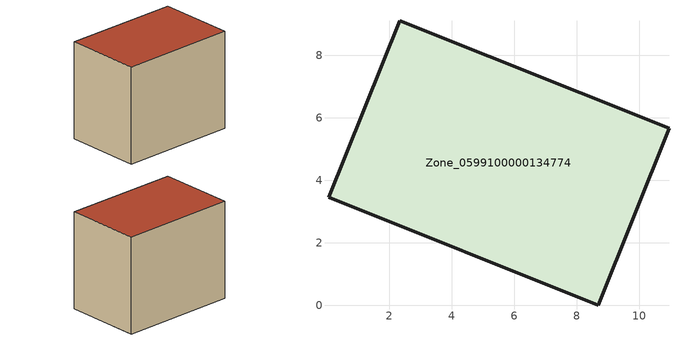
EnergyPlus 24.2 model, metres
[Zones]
Zone_0599100000134774
 floor ground (C_G): 8.68,0 0.06,3.46 2.33,9.11 10.95,5.67 z0.41
 wall outside (C_F): 2.33,9.11 0.06,3.46 8.68,0 10.95,5.67 2.33,9.11 z0.41:8.14
 roof outside (C_R): 0.06,3.46 8.68,0 10.95,5.67 2.33,9.11 z8.14
[BUILDING]
Pand.0599100000134774: North Axis=0; Terrain=City; Loads Convergence Tolerance Value=0.04; Temperature Convergence Tolerance Value=0.4; Solar Distribution=FullExterior; Maximum Number of Warmup Days=25; Minimum Number of Warmup Days=1
[Site:Location]
Rotterdam.The.Hague.AP_ZH_NLD Design_Conditions: Latitude=51.96; Longitude=4.45; Time Zone=1; Elevation=-4.5
[SITE:GROUNDTEMPERATURE:BUILDINGSURFACE]
18, 18, 18, 18, 18, 18, 18, 18, 18, 18, 18, 18
[MATERIAL] Thermal Absorptance=0.9; Solar Absorptance=0.7; Visible Absorptance=0.7
Name | Roughness | Thickness | Conductivity | Density | Specific Heat
G.TI.1965-1974 | MediumSmooth | 0.15 | 0.882353 | 540 | 1210
F.TI.1965-1974 | Rough | 0.3 | 0.697674 | 1920 | 840
R.TI.1965-1974 | MediumRough | 0.2 | 0.232558 | 1500 | 1000
[CONSTRUCTION]
C_G: G.TI.1965-1974
C_F: F.TI.1965-1974
C_R: R.TI.1965-1974
[ZONE]
Zone_0599100000134774: Type=1; Multiplier=1; Ceiling Height=Autocalculate; Volume=Autocalculate; Floor Area=autocalculate; Part of Total Floor Area=Yes
[ZONEINFILTRATION:DESIGNFLOWRATE]
Infil_Zone_0599100000134774: Zone or ZoneList or Space or SpaceList=Zone_0599100000134774; Schedule=AlwaysOn; Design Flow Rate Calculation Method=Flow/Area; Flow Rate per Floor Area=0.003; Constant Term Coefficient=1; Temperature Term Coefficient=0; Velocity Term Coefficient=0; Velocity Squared Term Coefficient=0
[HVACTEMPLATE:ZONE:IDEALLOADSAIRSYSTEM]
Zone_0599100000134774: Maximum Heating Supply Air Temperature=50; Minimum Cooling Supply Air Temperature=13; Maximum Heating Supply Air Humidity Ratio=0.0156; Minimum Cooling Supply Air Humidity Ratio=0.0077; Heating Limit=NoLimit; Cooling Limit=NoLimit; Dehumidification Control Type=ConstantSensibleHeatRatio; Cooling Sensible Heat Ratio=0.7; Dehumidification Setpoint=60; Humidification Control Type=None; Humidification Setpoint=30; Outdoor Air Method=None; Outdoor Air Flow Rate per Person=0.00944; Outdoor Air Flow Rate per Zone Floor Area=0; Outdoor Air Flow Rate per Zone=0; Demand Controlled Ventilation Type=None; Outdoor Air Economizer Type=NoEconomizer; Heat Recovery Type=None; Sensible Heat Recovery Effectiveness=0.7; Latent Heat Recovery Effectiveness=0.65
[ZONECONTROL:THERMOSTAT]
ThermostatControl_Zone_0599100000134774: Zone or ZoneList=Zone_0599100000134774; Control Type Schedule=DualSetpointControlType; Control 1=Thermostat_Zone_0599100000134774; Temperature Difference Between Cutout And Setpoint=0
[THERMOSTATSETPOINT:DUALSETPOINT]
Thermostat_Zone_0599100000134774: Heating Setpoint Temperature Schedule=HeatingSetpoint_Zone_0599100000134774; Cooling Setpoint Temperature Schedule=CoolingSetpoint_Zone_0599100000134774
[SCHEDULE:COMPACT]
HeatingSetpoint_Zone_0599100000134774: Through: 12/31, For: AllDays, Until: 24:00, 21
CoolingSetpoint_Zone_0599100000134774: Through: 12/31, For: AllDays, Until: 24:00, 24
DualSetpointControlType: Through: 12/31, For: AllDays, Until: 24:00, 4
AlwaysOn: Through: 12/31, For: AllDays, Until: 24:00, 1
